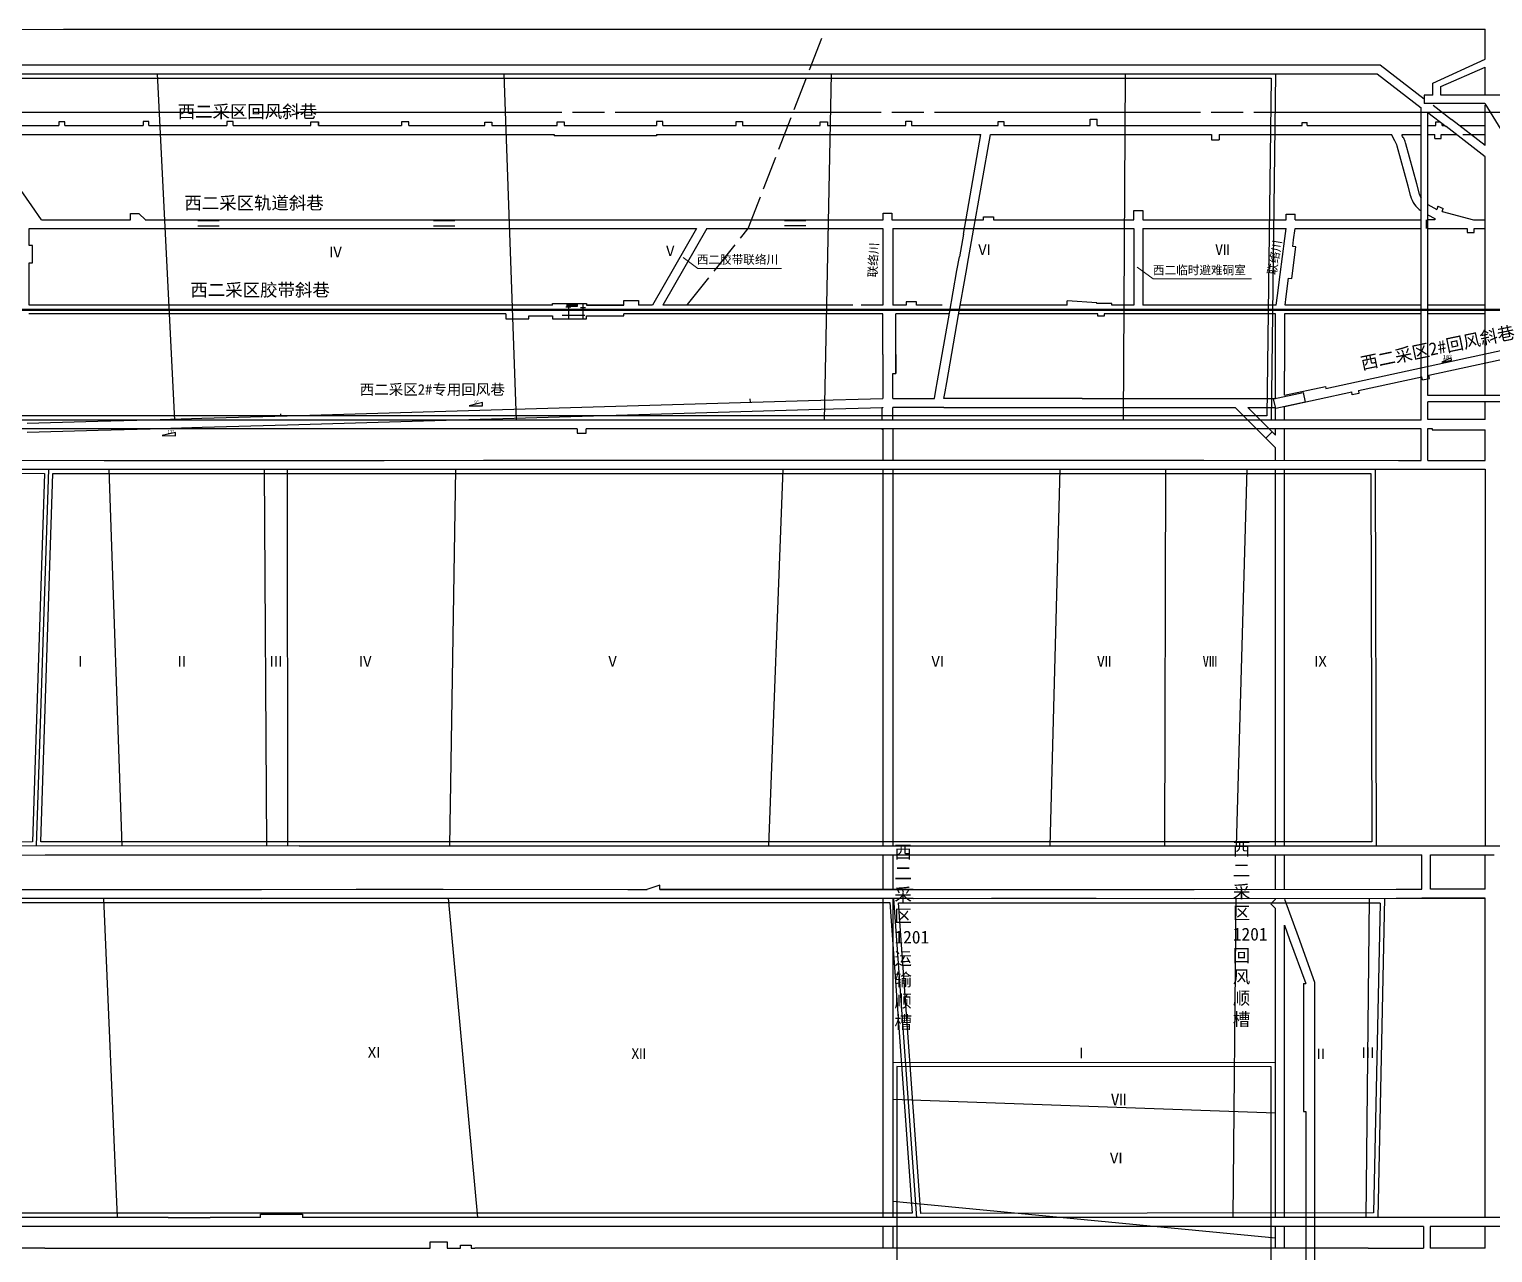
# Model space of a CAD drawing. Header units: millimetres. Extents: x 41513366 to 41522434, y 4590966 to 4600634.
# Drawn here: x 41517800 to 41518487, y 4596464 to 4597039 of the extents above; entities that cross this region are included whole.
import ezdxf

# ---------------------------------------------------------------- set-up
doc = ezdxf.new("R2010")
doc.units = ezdxf.units.MM
doc.linetypes.add('SJHD', pattern=[10, 8, -2])
doc.linetypes.add('新采区边界(5K)', pattern=[150, 125, -5, 15, -5])
doc.layers.get('0').update_dxf_attribs({"lineweight": 18})
for name, color, linetype, lineweight in [('12-2采区边界线', 7, 'Continuous', 18), ('12煤巷巷道名称', 7, 'Continuous', 20), ('12煤巷道', 7, 'Continuous', 18), ('12煤巷道名称', 7, 'Continuous', 18), ('2014年工作面月末位置', 150, 'Continuous', 18), ('2016年12煤进尺', 7, 'Continuous', 18), ('7煤巷道', 6, 'Continuous', 18), ('图纸改动标记', 2, 'Continuous', 18), ('岩巷', 30, 'Continuous', 18), ('岩巷巷道名称', 30, 'Continuous', 18), ('工作面月末位置', 7, 'Continuous', 18), ('采空区工作面颜色', 6, 'Continuous', 18)]:
    doc.layers.add(name, color=color, linetype=linetype, lineweight=lineweight)
doc.styles.add('仿宋_GB2312', font='')
doc.styles.add('正体', font='')
doc.styles.add('正等线体', font='simhei.ttf')
doc.styles.get('仿宋_GB2312').set_extended_font_data('宋体')
doc.styles.get('正体').set_extended_font_data('宋体')

# ---------------------------------------------------------------- blocks, each defined once
blk = doc.blocks.new('*X34')
at = {"layer": '12煤巷巷道名称', "linetype": 'Continuous'}
blk.add_hatch(color=0, dxfattribs=at).paths.add_polyline_path([(41518107.02, 4596931.93), (41518108.32, 4596931.15), (41518108.09, 4596930.86)], flags=0)
at = {"layer": '12煤巷巷道名称', "color": 0, "linetype": 'Continuous'}
for p, q in [((41518107.02, 4596931.93), (41518113.77, 4596926.66)), ((41518113.77, 4596926.66), (41518153.19, 4596926.66))]:
    blk.add_line(p, q, dxfattribs=at)
at = {"layer": '12煤巷巷道名称', "color": 0}
blk.add_line((41518153.19, 4596926.66), (41518153.19, 4596926.66), dxfattribs=at)
blk = doc.blocks.new('*X37')
at = {"layer": '图纸改动标记', "linetype": 'Continuous', "lineweight": 0, "ltscale": 2}
blk.add_hatch(color=0, dxfattribs=at).paths.add_polyline_path([(41518320.23, 4596927.35), (41518321.11, 4596926.86), (41518320.97, 4596926.66)], flags=0)
at = {"layer": '图纸改动标记', "color": 0, "linetype": 'Continuous', "lineweight": 0, "ltscale": 2}
for p, q in [((41518320.23, 4596927.35), (41518327.77, 4596921.92)), ((41518327.77, 4596921.92), (41518373.87, 4596921.92))]:
    blk.add_line(p, q, dxfattribs=at)
at = {"layer": '图纸改动标记', "color": 0, "linetype": 'ByBlock', "lineweight": 0, "ltscale": 2}
blk.add_line((41518373.87, 4596921.92), (41518373.87, 4596921.92), dxfattribs=at)

msp = doc.modelspace()

# ---------------------------------------------------------------- linework, layer by layer
at = {"linetype": 'ByBlock', "lineweight": -3, "ltscale": 0.5}
msp.add_line((41518383.6777, 4596849.9722), (41518380.7078, 4596847.0023), dxfattribs=at)
at = {"color": 1, "linetype": 'SJHD', "lineweight": -3, "ltscale": 2}
msp.add_lwpolyline([(41518108.9619, 4596909.7889), (41518137.4741, 4596945.4383), (41518172.4406, 4597035.9091)], dxfattribs=at)
at = {"layer": '12-2采区边界线', "linetype": '新采区边界(5K)', "lineweight": -3}
msp.add_lwpolyline([(41518500, 4597000), (41517776.6939, 4597000)], dxfattribs=at)
at = {"layer": '12煤巷道', "lineweight": -3}
for p, q in [((41518318.692, 4596949.639), (41518318.692, 4596953.96)), ((41518318.692, 4596953.96), (41518322.892, 4596953.96)), ((41518322.892, 4596953.96), (41518322.892, 4596949.639)), ((41518390.1753, 4596949.6391), (41518390.1753, 4596952.2391)), ((41518390.1753, 4596952.2391), (41518394.4106, 4596952.2391)), ((41518394.4106, 4596949.6391), (41518394.4106, 4596952.2391)), ((41518318.692, 4596945.439), (41518318.692, 4596909.5387)), ((41518322.892, 4596945.439), (41518322.892, 4596909.5387)), ((41518389.5641, 4596940.7384), (41518390.1753, 4596945.4393)), ((41518393.7283, 4596940.1915), (41518394.4107, 4596945.4393)), ((41518387.3695, 4596923.8599), (41518389.5641, 4596940.7384)), ((41518393.3157, 4596937.0182), (41518393.7283, 4596940.1915)), ((41518392.8238, 4596921.954), (41518394.7897, 4596936.8233)), ((41518386.0915, 4596914.0311), (41518387.3695, 4596923.8599)), ((41518390.2564, 4596913.4895), (41518391.3816, 4596922.1434)), ((41518301.2994, 4596910.539), (41518287.2994, 4596911.539)), ((41518287.2994, 4596909.5387), (41518287.2994, 4596911.539)), ((41518385.5073, 4596909.5387), (41518386.0915, 4596914.0311)), ((41518389.7427, 4596909.5387), (41518390.2564, 4596913.4895)), ((41518023.664, 4596905.3389), (41517799.5, 4596905.339)), ((41518045.543, 4596909.5387), (41517799.763, 4596909.5387)), ((41518079.087, 4596909.5387), (41518061.543, 4596909.5387)), ((41518061.543, 4596909.5387), (41518079.087, 4596909.5387)), ((41518200.8, 4596905.3388), (41518079.087, 4596905.3389)), ((41518092.4984, 4596909.5387), (41518085.887, 4596909.5387)), ((41518186.638, 4596909.5387), (41518097.3481, 4596909.5387)), ((41518200.8, 4596909.5387), (41518190.638, 4596909.5387)), ((41518211.638, 4596909.5387), (41518205.4, 4596909.5387)), ((41518231.951, 4596905.3388), (41518206.8, 4596905.3388)), ((41518228.64, 4596909.5387), (41518216.638, 4596909.5387)), ((41518301.7931, 4596905.3388), (41518236.4189, 4596905.3388)), ((41518287.2994, 4596909.5387), (41518237.1595, 4596909.5387)), ((41518301.2994, 4596910.239), (41518301.2994, 4596910.539)), ((41518308.2994, 4596910.239), (41518301.2994, 4596910.239)), ((41518301.7931, 4596904.339), (41518301.7931, 4596905.339)), ((41518304.7931, 4596904.339), (41518301.7931, 4596904.339)), ((41518304.7931, 4596905.339), (41518304.7931, 4596904.339)), ((41518385.2, 4596905.3387), (41518304.7931, 4596905.3388)), ((41518308.2994, 4596909.5387), (41518308.2994, 4596910.239)), ((41518318.692, 4596909.5387), (41518308.2994, 4596909.5387)), ((41518385.5073, 4596909.5387), (41518322.892, 4596909.5387)), ((41518453.659, 4596905.3387), (41518389.4, 4596905.3387)), ((41518453.659, 4596909.5387), (41518389.7427, 4596909.5387)), ((41518483.787, 4596909.5387), (41518456.859, 4596909.5387)), ((41518483.7876, 4596905.3387), (41518456.859, 4596905.3387)), ((41518205.4, 4596865.65), (41518205.4, 4596877.439)), ((41518205.4, 4596865.65), (41518205.4, 4596877.439)), ((41518205.4, 4596865.65), (41518224.9529, 4596865.65)), ((41518294.395, 4596865.65), (41518229.4208, 4596865.65)), ((41518294.395, 4596865.65), (41518385.2, 4596865.65)), ((41518205.4, 4596855.5217), (41518205.4, 4596861.45)), ((41518229.39, 4596861.45), (41518205.4, 4596861.45)), ((41518205.4, 4596856.35), (41518205.4, 4596861.05)), ((41518205.4, 4596856.35), (41518205.4, 4596861.05)), ((41518205.4, 4596856.35), (41518205.4, 4596861.05)), ((41518229.39, 4596861.45), (41518294.395, 4596861.45)), ((41518294.395, 4596861.45), (41518366.2602, 4596861.45)), ((41518380.7078, 4596847.0023), (41518366.2602, 4596861.45)), ((41518372.1998, 4596861.45), (41518385.2, 4596861.45)), ((41518372.1998, 4596861.45), (41518383.6777, 4596849.9722)), ((41518389.4, 4596855.5217), (41518389.4, 4596861.45)), ((41518383.6777, 4596849.9722), (41518385.2, 4596848.4498)), ((41518380.7078, 4596847.0023), (41518385.2, 4596842.5102)), ((41518385.2, 4596630.42), (41518383.1, 4596628.27)), ((41518383.1, 4596628.27), (41518385.2, 4596626.12)), ((41518398.4, 4596590.7497), (41518398.4, 4596530.7497)), ((41518398.4, 4596590.7497), (41518399.4, 4596590.7497)), ((41518398.4, 4596530.7497), (41518399.4, 4596530.7497))]:
    msp.add_line(p, q, dxfattribs=at)
at = {"layer": '12煤巷道', "color": 7, "lineweight": -3}
msp.add_line((41518456.125, 4596945.439), (41518456.125, 4596949.639), dxfattribs=at)
msp.add_line((41518456.125, 4596945.439), (41518456.125, 4596949.639), dxfattribs=at)
for points in [[(41517800.9268, 4596956.1105), (41517777.45, 4596989.639)], [(41517805.4583, 4596949.6389), (41517800.9268, 4596956.1105)], [(41517847.272, 4596949.637), (41517847.272, 4596952.595)], [(41517847.272, 4596952.595), (41517851.272, 4596952.595)], [(41517851.272, 4596952.595), (41517854.272, 4596949.595)], [(41518247.968, 4596949.6391), (41518247.968, 4596951.0391), (41518252.668, 4596951.0391), (41518252.668, 4596949.6391)]]:
    msp.add_lwpolyline(points, dxfattribs=at)
at = {"layer": '12煤巷道', "lineweight": -3}
for points in [[(41518200.899, 4596949.6384), (41518200.899, 4596952.6384), (41518204.899, 4596952.6384), (41518204.899, 4596949.6384)], [(41517799.763, 4596945.437), (41518113.2248, 4596945.4382)], [(41517799.763, 4596937.437), (41517799.763, 4596945.437)], [(41517805.4598, 4596949.6369), (41517847.272, 4596949.637)], [(41517854.23, 4596949.637), (41518200.899, 4596949.6384)], [(41518113.2248, 4596945.4382), (41518092.4984, 4596909.5387)], [(41518118.0898, 4596945.4382), (41518097.3481, 4596909.5387)], [(41518118.0898, 4596945.4382), (41518200.8, 4596945.4385)], [(41518200.8, 4596945.4385), (41518200.8, 4596917.7383)], [(41518204.899, 4596949.6384), (41518247.968, 4596949.6386)], [(41518205.4, 4596945.4386), (41518318.692, 4596945.439)], [(41518205.4, 4596945.4386), (41518205.4, 4596917.7383)], [(41518252.668, 4596949.6386), (41518318.692, 4596949.6388)], [(41518322.892, 4596949.6388), (41518390.1753, 4596949.6391)], [(41518322.892, 4596945.439), (41518390.1753, 4596945.4393)], [(41518394.4106, 4596949.6391), (41518411.309, 4596949.6392)], [(41518394.4107, 4596945.4393), (41518411.309, 4596945.4394)], [(41517799.763, 4596929.437), (41517801.263, 4596929.437), (41517801.263, 4596937.437), (41517799.763, 4596937.437)], [(41518391.3391, 4596922.149), (41518392.8238, 4596921.954), (41518394.7897, 4596936.8233), (41518393.3026, 4596937.0199)], [(41517799.763, 4596909.5387), (41517799.763, 4596929.437)], [(41518079.087, 4596909.5387), (41518079.087, 4596911.739), (41518085.887, 4596911.739), (41518085.887, 4596909.5387)], [(41518200.8, 4596917.7383), (41518200.8, 4596909.5387)], [(41518205.4, 4596917.7383), (41518205.4, 4596909.5387)], [(41518216.638, 4596909.5387), (41518216.638, 4596911.039), (41518211.638, 4596911.039), (41518211.638, 4596909.5387)], [(41518023.664, 4596905.3389), (41518023.664, 4596903.039), (41518034.434, 4596903.039), (41518034.434, 4596904.539), (41518045.543, 4596904.539), (41518045.543, 4596903.039), (41518061.543, 4596903.039), (41518061.543, 4596904.539), (41518079.087, 4596904.539), (41518079.087, 4596905.3389)], [(41518045.543, 4596909.5387), (41518045.543, 4596910.2387), (41518061.543, 4596910.2387), (41518061.543, 4596909.5387)], [(41518200.8, 4596886.301), (41518200.8, 4596905.3388)], [(41518206.8, 4596886.301), (41518206.8, 4596905.3388)], [(41518385.2, 4596878.4503), (41518385.2, 4596902.3387), (41518385.2, 4596905.3387)], [(41518389.4, 4596905.3387), (41518389.4, 4596902.3387), (41518389.4, 4596878.4503)], [(41518200.8, 4596886.301), (41518200.8, 4596865.6519)], [(41518200.8, 4596886.301), (41518200.8, 4596865.6519)], [(41518200.8, 4596886.301), (41518200.8, 4596865.6519)], [(41518200.8, 4596886.301), (41518200.8, 4596865.6519)], [(41518205.4, 4596865.65), (41518205.4, 4596877.439), (41518206.8, 4596877.439), (41518206.8, 4596886.301)], [(41518206.8, 4596886.301), (41518206.8, 4596877.439)], [(41518206.8, 4596886.301), (41518206.8, 4596877.439)], [(41518206.8, 4596886.301), (41518206.8, 4596877.439)], [(41518205.4, 4596877.439), (41518206.8, 4596877.439)], [(41518205.4, 4596877.439), (41518206.8, 4596877.439)], [(41518205.4, 4596877.439), (41518206.8, 4596877.439)], [(41518385.2, 4596865.65), (41518385.2, 4596878.4503)], [(41518389.4, 4596867.1759), (41518389.4, 4596878.4503)], [(41518224.9529, 4596865.65), (41518225.6475, 4596869.5892)], [(41518229.4208, 4596865.65), (41518229.9807, 4596868.8252)], [(41518200.8, 4596861.4501), (41518200.8, 4596861.177), (41518200.3, 4596861.177), (41518200.3, 4596855.5217)], [(41518200.8, 4596861.4501), (41518200.8, 4596861.177)], [(41518200.8, 4596861.4501), (41518200.8, 4596861.177)], [(41518200.8, 4596861.4501), (41518200.8, 4596861.177)], [(41518385.2, 4596855.5217), (41518385.2, 4596861.45)], [(41518389.4, 4596861.45), (41518389.4, 4596861.8556)], [(41517798.8, 4596853.9739), (41517826.389, 4596854.7754)], [(41517798.8, 4596849.7721), (41517826.561, 4596850.5787)], [(41518200.3, 4596851.3217), (41518200.3, 4596851.177), (41518200.8, 4596851.177)], [(41518200.8, 4596851.177), (41518200.8, 4596836.6089)], [(41518205.4, 4596851.3217), (41518205.4, 4596836.6089)], [(41518385.2, 4596848.4498), (41518385.2, 4596851.3217)], [(41518389.4, 4596836.5963), (41518389.4, 4596851.3217)], [(41518385.2, 4596836.5974), (41518385.2, 4596842.5102)], [(41518200.8, 4596832.4089), (41518200.8, 4596760.352)], [(41518205.4, 4596832.4089), (41518205.4, 4596760.352)], [(41518385.2, 4596807.45), (41518385.2, 4596832.3974)], [(41518385.2, 4596655.4389), (41518385.2, 4596830.3723)], [(41518389.4, 4596807.45), (41518389.4, 4596832.3963)], [(41518389.4, 4596655.438), (41518389.4, 4596830.3722)], [(41518385.2, 4596775.442), (41518385.2, 4596807.45)], [(41518389.4, 4596775.442), (41518389.4, 4596807.45)], [(41518385.2, 4596737.442), (41518385.2, 4596775.442)], [(41518389.4, 4596737.442), (41518389.4, 4596775.442)], [(41518200.8, 4596760.352), (41518200.8, 4596691.285)], [(41518205.4, 4596760.352), (41518205.4, 4596691.285)], [(41518385.2, 4596695.395), (41518385.2, 4596737.442)], [(41518389.4, 4596695.395), (41518389.4, 4596737.442)], [(41518200.8, 4596691.285), (41518200.8, 4596655.462)], [(41518205.4, 4596691.285), (41518205.4, 4596655.462)], [(41518200.8, 4596651.262), (41518200.8, 4596635.0341)], [(41518205.4, 4596651.262), (41518205.4, 4596634.8721)], [(41518385.2, 4596635.0523), (41518385.2, 4596651.2389)], [(41518389.4, 4596635.0547), (41518389.4, 4596651.238)], [(41518200.8, 4596630.8373), (41518200.8, 4596554.1795)], [(41518205.4, 4596630.8359), (41518205.4, 4596554.1781)], [(41518385.2, 4596630.42), (41518385.2, 4596630.8523)], [(41518389.4, 4596630.5043), (41518395.8197, 4596612.8663)], [(41518385.2, 4596567.399), (41518385.2, 4596626.12)], [(41518389.4, 4596567.399), (41518389.4, 4596618.2244)], [(41518389.4, 4596480.9), (41518389.4, 4596618.2244)], [(41518389.4, 4596618.2244), (41518391.873, 4596611.4298)], [(41518391.873, 4596611.4298), (41518399.4, 4596590.7497)], [(41518395.8197, 4596612.8663), (41518403.6, 4596591.4903), (41518403.6, 4596577.489)], [(41518403.6, 4596577.489), (41518403.6, 4596152.7)], [(41518385.2, 4596528.399), (41518385.2, 4596567.399)], [(41518389.4, 4596528.399), (41518389.4, 4596567.399)], [(41518200.8, 4596554.1795), (41518200.8, 4596493.187)], [(41518205.4, 4596554.1781), (41518205.4, 4596493.187)], [(41518385.2, 4596480.9), (41518385.2, 4596528.399)], [(41518399.4, 4596530.7497), (41518399.4, 4596234.568)], [(41518200.8, 4596493.187), (41518200.8, 4596480.9)], [(41518205.4, 4596493.187), (41518205.4, 4596480.9)], [(41518200.8, 4596476.7), (41518200.8, 4596466.4487)], [(41518205.4, 4596476.7), (41518205.4, 4596466.4484)], [(41518385.2, 4596466.4435), (41518385.2, 4596476.7)], [(41518389.4, 4596466.4435), (41518389.4, 4596476.7)]]:
    msp.add_lwpolyline(points, dxfattribs=at)
at = {"layer": '2014年工作面月末位置', "color": 150, "lineweight": -3, "ltscale": 0.5}
for p, q in [((41518205.4, 4596553.842), (41518385.2, 4596553.711)), ((41518205.4, 4596536.4489), (41518385.2, 4596530.0333)), ((41518205.4, 4596488.5591), (41518385.2, 4596471.2884))]:
    msp.add_line(p, q, dxfattribs=at)
at = {"layer": '2014年工作面月末位置', "color": 150, "lineweight": -3}
msp.add_lwpolyline([(41518207.4, 4596142.027), (41518383.2, 4596142.027), (41518383.2, 4596551.7125), (41518207.4, 4596551.8405), (41518207.4, 4596142.111)], dxfattribs=at)
at = {"layer": '2016年12煤进尺', "color": 4, "lineweight": -3, "ltscale": 2}
for p, q in [((41517888.922, 4596949.083), (41517878.922, 4596949.083)), ((41517888.922, 4596946.623), (41517878.922, 4596946.623)), ((41517999.724, 4596949.067), (41517989.724, 4596949.067)), ((41517999.724, 4596946.662), (41517989.724, 4596946.662)), ((41518164.573, 4596949.149), (41518154.573, 4596949.149)), ((41518164.573, 4596946.724), (41518154.573, 4596946.724))]:
    msp.add_line(p, q, dxfattribs=at)
at = {"layer": '7煤巷道', "lineweight": -3}
for p, q in [((41518434.4628, 4597022.352), (41518455.091, 4597006.4064)), ((41518433.0287, 4597018.152), (41518453.659, 4597002.2048)), ((41518459.341, 4597003.3576), (41518467.9622, 4596996.6933)), ((41518456.859, 4596999.9676), (41518465.3936, 4596993.3704)), ((41518483.7762, 4596984.4692), (41518467.9622, 4596996.6933)), ((41518483.777, 4596979.16), (41518465.3936, 4596993.3704)), ((41518558.4372, 4596867.0603), (41518456.859, 4596867.0456)), ((41518483.7931, 4596867.0495), (41518456.859, 4596867.0456)), ((41518558.4382, 4596864.0603), (41518456.859, 4596864.0456)), ((41518483.7936, 4596864.0495), (41518456.859, 4596864.0456)), ((41518057.077, 4596851.3217), (41517695.361, 4596851.3217)), ((41518453.659, 4596855.5217), (41517729.361, 4596855.5217)), ((41518057.077, 4596851.3217), (41518057.077, 4596849.3217)), ((41518057.077, 4596849.3217), (41518061.377, 4596849.3217)), ((41518081.6399, 4596851.3344), (41518061.377, 4596851.3217)), ((41518453.659, 4596851.3217), (41518061.377, 4596851.3217)), ((41518061.377, 4596849.3217), (41518061.377, 4596851.3217)), ((41518483.7948, 4596855.767), (41518456.859, 4596855.767)), ((41518456.859, 4596851.5668), (41518458.7955, 4596851.5667)), ((41518483.7031, 4596635.1), (41518483.7021, 4596651.226)), ((41518483.7021, 4596651.2121), (41518487.9188, 4596651.226)), ((41518095.946, 4596637.0424), (41518089.946, 4596635.0429)), ((41518095.946, 4596635.0424), (41518095.946, 4596637.0424)), ((41518215.0742, 4596630.833), (41516903.23, 4596630.9367)), ((41517640.1664, 4596630.885), (41517908.8254, 4596630.83)), ((41517673.084, 4596635.0783), (41517908.8263, 4596635.03)), ((41517908.824, 4596635.03), (41517953.333, 4596635.093)), ((41517908.83, 4596630.83), (41517953.339, 4596630.893)), ((41518215.0741, 4596635.033), (41518095.946, 4596635.0424)), ((41518483.7126, 4596480.9), (41518483.7034, 4596630.9)), ((41517865.0719, 4596480.9), (41517779.7646, 4596480.9)), ((41517865.0719, 4596480.9), (41517884.7719, 4596480.9)), ((41517908.3719, 4596480.9), (41517884.7719, 4596480.9)), ((41517908.3719, 4596480.9), (41517908.3719, 4596482.4)), ((41517908.3719, 4596482.4), (41517928.0719, 4596482.4)), ((41518498.046, 4596480.9), (41517928.0719, 4596480.9)), ((41518483.7126, 4596480.9), (41518152.0398, 4596480.9)), ((41518454.731, 4596476.7), (41516893.83, 4596476.7)), ((41518454.731, 4596476.7), (41516896.83, 4596476.7)), ((41518454.731, 4596476.7), (41517737.9546, 4596476.7)), ((41518454.731, 4596476.7), (41518152.0368, 4596476.7)), ((41518454.731, 4596476.7), (41518454.731, 4596466.443)), ((41518454.7591, 4596476.7), (41518454.7591, 4596466.443)), ((41518554.3404, 4596476.7), (41518457.931, 4596476.7)), ((41518457.931, 4596476.7), (41518457.95, 4596466.462)), ((41518483.7135, 4596466.462), (41518483.7129, 4596476.7)), ((41517807.041, 4596466.462), (41517988.09, 4596466.462)), ((41517996.09, 4596466.462), (41518002.39, 4596466.462)), ((41518007.39, 4596466.462), (41518008.995, 4596466.462)), ((41518403.7311, 4596466.4433), (41518373.9801, 4596466.4437))]:
    msp.add_line(p, q, dxfattribs=at)
for points in [[(41516888.9049, 4597038.7938), (41516936.5321, 4597038.839), (41517027.8242, 4597038.872), (41517112.1571, 4597038.874), (41517195.2311, 4597038.876), (41517286.0559, 4597038.873), (41517372.3387, 4597038.866), (41517412.4598, 4597038.864), (41517480.2639, 4597038.862), (41517568.3309, 4597038.859), (41517642.865, 4597038.86), (41517726.2599, 4597038.858), (41517815.8289, 4597039.068), (41517897.8161, 4597039.07), (41517944.1674, 4597039.075), (41518036.8515, 4597039.06), (41518135.2533, 4597039.07), (41518173.7071, 4597039.071), (41518255.4927, 4597039.088), (41518355.2956, 4597039.076), (41518483.7683, 4597039.0882)], [(41518483.7703, 4597025.0769), (41518483.7683, 4597039.0882)], [(41517381.805, 4597022.352), (41518434.4628, 4597022.352)], [(41518483.7728, 4597008.1592), (41518483.7709, 4597021.3224)], [(41517751.162, 4597018.152), (41518433.0287, 4597018.152)], [(41518453.659, 4596855.5217), (41518453.659, 4597002.2048)], [(41518483.7762, 4596984.4692), (41518483.7735, 4597003.3578)], [(41518456.859, 4596867.0456), (41518456.859, 4596999.9676)], [(41518483.7931, 4596867.0495), (41518483.777, 4596979.16)], [(41518456.859, 4596855.767), (41518456.859, 4596864.0456)], [(41518483.7948, 4596855.767), (41518483.7936, 4596864.0495)], [(41518453.659, 4596836.5803), (41518453.659, 4596851.3217)], [(41518456.859, 4596836.5801), (41518456.859, 4596851.5668)], [(41518458.7955, 4596851.5667), (41518458.7955, 4596850.9651)], [(41518458.7955, 4596850.9651), (41518483.7955, 4596850.9651)], [(41518483.7975, 4596836.5782), (41518483.7955, 4596850.9651)], [(41516898.928, 4596832.505), (41517078.486, 4596832.504), (41517174.0482, 4596832.528), (41517221.895, 4596832.528), (41517264.8088, 4596832.425), (41517307.0749, 4596832.422), (41517398.6932, 4596832.445), (41517442.591, 4596832.445), (41517530.2858, 4596832.422), (41517613.3696, 4596832.388), (41517652.4358, 4596832.381), (41517742.9863, 4596832.408), (41517834.9257, 4596832.38), (41517927.278, 4596832.378), (41517966.5502, 4596832.387), (41518013.0641, 4596832.391)], [(41518483.798, 4596832.3782), (41518483.798, 4596655.426)], [(41516898.6921, 4596651.0543), (41516941.3183, 4596651.114), (41516990.7375, 4596651.143), (41517029.9203, 4596651.113), (41517116.9095, 4596651.162), (41517207.4456, 4596651.224), (41517253.6427, 4596651.209), (41517345.7867, 4596651.176), (41517391.7941, 4596651.08), (41517438.0591, 4596651.083), (41517529.1144, 4596651.126), (41517619.54, 4596651.122), (41517713.4722, 4596651.141), (41517807.2117, 4596651.315), (41517845.6979, 4596651.312), (41517926.5364, 4596651.258)], [(41517926.5325, 4596655.458), (41516898.922, 4596655.2589)], [(41517926.5369, 4596655.458), (41518063.0709, 4596655.462)], [(41517926.537, 4596651.258), (41518063.071, 4596651.262)], [(41518063.071, 4596651.262), (41518063.071, 4596651.262), (41518207.536, 4596651.262), (41518302.359, 4596651.25), (41518349.443, 4596651.247), (41518442.509, 4596651.226), (41518453.9, 4596651.226)], [(41518063.0813, 4596655.462), (41518063.0814, 4596655.462), (41518207.536, 4596655.462), (41518302.3594, 4596655.45), (41518349.4432, 4596655.447), (41518442.5098, 4596655.426), (41518483.7027, 4596655.426), (41518588.5323, 4596655.426)], [(41518453.9, 4596635.0861), (41518453.9, 4596651.226)], [(41518458.1, 4596651.226), (41518483.7021, 4596651.226)], [(41518483.7031, 4596635.1), (41518458.1, 4596635.1), (41518458.1, 4596651.226)], [(41518483.7034, 4596630.9), (41518453.9, 4596630.9)], [(41517928.0719, 4596482.4), (41517928.0719, 4596480.9)], [(41517807.041, 4596466.462), (41517733.987, 4596466.462)], [(41517988.09, 4596466.462), (41517988.09, 4596469.462), (41517996.09, 4596469.462), (41517996.09, 4596466.462)], [(41518002.39, 4596466.462), (41518002.39, 4596467.962), (41518007.39, 4596467.962), (41518007.39, 4596466.462)], [(41518250.98, 4596466.4452), (41518008.993, 4596466.462)], [(41518373.9801, 4596466.4437), (41518250.98, 4596466.4452)], [(41518428.751, 4596466.443), (41518403.7311, 4596466.4433)], [(41518428.751, 4596466.443), (41518454.7591, 4596466.443)], [(41518483.7138, 4596466.462), (41518457.95, 4596466.462)]]:
    msp.add_lwpolyline(points, dxfattribs=at)
at = {"layer": '7煤巷道', "lineweight": -3, "ltscale": 10}
for points in [[(41516891.328, 4596836.705), (41517078.4861, 4596836.704), (41517174.0472, 4596836.728), (41517221.9, 4596836.728), (41517264.814, 4596836.625), (41517307.0752, 4596836.622), (41517398.6922, 4596836.645), (41517442.591, 4596836.645), (41517530.2869, 4596836.622), (41517613.3714, 4596836.588), (41517652.4366, 4596836.581), (41517742.985, 4596836.608), (41517834.927, 4596836.58), (41517927.2781, 4596836.578), (41517966.5492, 4596836.587), (41518013.0637, 4596836.591)], [(41518013.0636, 4596836.591), (41518108.5036, 4596836.602), (41518202.5458, 4596836.609), (41518292.6431, 4596836.607), (41518351.575, 4596836.607), (41518443.0659, 4596836.581), (41518453.659, 4596836.5803)], [(41518456.859, 4596836.5801), (41518483.7975, 4596836.5782)], [(41518013.0641, 4596832.391), (41518108.5041, 4596832.402), (41518202.5461, 4596832.409), (41518292.643, 4596832.407), (41518351.575, 4596832.407), (41518443.0647, 4596832.381), (41518483.798, 4596832.3782)]]:
    msp.add_lwpolyline(points, dxfattribs=at)
at = {"layer": '7煤巷道', "lineweight": -3}
for points in [[(41517953.3347, 4596630.893), (41517994.2613, 4596630.888), (41518080.945, 4596630.856, 0.0001152), (41518080.9463, 4596630.856), (41518124.5937, 4596630.86), (41518215.0732, 4596630.833)], [(41517953.3352, 4596635.093), (41517994.2622, 4596635.088, -0.00006175), (41517994.2625, 4596635.088), (41518080.9462, 4596635.056), (41518089.9878, 4596635.0568)], [(41518095.946, 4596635.0574), (41518124.5939, 4596635.06, -0.00009751), (41518124.5944, 4596635.06), (41518215.0744, 4596635.033)], [(41518215.0739, 4596635.033), (41518251.7489, 4596635.035), (41518300.9339, 4596635.039, -0.00006369), (41518300.9342, 4596635.039), (41518347.0557, 4596635.031), (41518441.8422, 4596635.084, -0.00009534), (41518441.8428, 4596635.084), (41518453.9, 4596635.0861)], [(41518215.0742, 4596630.833), (41518251.7492, 4596630.835, 0.0000067), (41518251.7492, 4596630.835), (41518300.9339, 4596630.839), (41518347.0555, 4596630.831, 0.00018315), (41518347.0576, 4596630.831), (41518441.844, 4596630.884), (41518483.7034, 4596630.8914)]]:
    msp.add_lwpolyline(points, format="xyb", dxfattribs=at)
at = {"layer": '图纸改动标记', "color": 4, "linetype": 'ByBlock', "lineweight": -3, "ltscale": 2}
for points in [[(41519402.272, 4596907.039), (41516489.893, 4596907.039)], [(41518057.184, 4596910.061), (41518052.284, 4596910.061)], [(41518057.184, 4596909.439), (41518052.284, 4596909.439)], [(41518057.184, 4596908.817), (41518052.284, 4596908.817)], [(41518056.918, 4596909.771), (41518052.474, 4596909.771)], [(41518056.918, 4596909.107), (41518052.474, 4596909.107)]]:
    msp.add_lwpolyline(points, dxfattribs=at)
at = {"layer": '图纸改动标记', "color": 3, "lineweight": -3, "ltscale": 2}
msp.add_lwpolyline([(41519281.9457, 4596907.439), (41516490.0198, 4596907.439)], dxfattribs=at)
at = {"layer": '图纸改动标记', "color": 3, "linetype": 'ByBlock', "lineweight": -3, "ltscale": 2}
for points in [[(41518056.918, 4596909.871), (41518052.474, 4596909.871)], [(41518052.474, 4596909.871), (41518052.474, 4596909.671)], [(41518056.918, 4596909.671), (41518052.474, 4596909.671)], [(41518056.918, 4596909.207), (41518052.474, 4596909.207)], [(41518052.474, 4596909.207), (41518052.474, 4596909.007)], [(41518056.918, 4596909.007), (41518052.474, 4596909.007)]]:
    msp.add_lwpolyline(points, dxfattribs=at)
at = {"layer": '图纸改动标记', "color": 2, "lineweight": -3, "ltscale": 2}
msp.add_lwpolyline([(41518385.3037, 4596860.9697), (41518384.3321, 4596865.4623), (41518398.2112, 4596868.464), (41518399.1828, 4596863.9714)], close=True, dxfattribs=at)
at = {"layer": '岩巷', "lineweight": -3}
for p, q in [((41518459.1106, 4597013.7555), (41518483.7703, 4597025.0769)), ((41518462.9415, 4597012.1571), (41518483.7709, 4597021.3224)), ((41518455.091, 4597008.1592), (41518455.091, 4597004.1592)), ((41518455.091, 4597007.5575), (41518455.091, 4597007.5575)), ((41518459.1106, 4597008.1592), (41518459.1106, 4597013.7555)), ((41518462.9415, 4597008.1592), (41518462.9415, 4597012.1571)), ((41518483.6268, 4597004.1592), (41518505.7246, 4596968.077)), ((41518456.859, 4596945.4393), (41518475.325, 4596945.4394)), ((41518478.312, 4596949.6394), (41518483.7812, 4596949.6394)), ((41518478.6275, 4596945.4394), (41518483.7818, 4596945.4394)), ((41518238.5707, 4596942.8783), (41518236.6952, 4596932.2423)), ((41518241.0283, 4596931.4782), (41518242.9038, 4596942.1141))]:
    msp.add_line(p, q, dxfattribs=at)
at = {"layer": '岩巷', "linetype": 'ByBlock', "lineweight": -3, "ltscale": 0.5}
for p, q in [((41518457.6248, 4596875.0763), (41518457.3078, 4596876.5424)), ((41518454.3017, 4596874.3576), (41518453.9846, 4596875.8237)), ((41518454.3017, 4596874.3576), (41518457.6248, 4596875.0763))]:
    msp.add_line(p, q, dxfattribs=at)
at = {"layer": '岩巷', "lineweight": -3}
for points in [[(41518459.1106, 4597008.1592), (41518455.091, 4597008.1592)], [(41518508.3493, 4597008.1592), (41518462.9336, 4597008.1592)], [(41518483.6268, 4597004.1592), (41518455.091, 4597004.1592)], [(41517776.1872, 4596993.8406), (41517813.6802, 4596993.8407)], [(41517816.4802, 4596993.839), (41517816.4802, 4596995.539), (41517813.6802, 4596995.539), (41517813.6802, 4596993.839)], [(41517816.4802, 4596993.8407), (41517853.2772, 4596993.8408)], [(41517855.8772, 4596993.839), (41517855.8772, 4596995.739), (41517853.2772, 4596995.739), (41517853.2772, 4596993.839)], [(41517855.8772, 4596993.8408), (41517892.6046, 4596993.8408)], [(41517895.6046, 4596993.839), (41517895.6046, 4596995.839), (41517892.6046, 4596995.839), (41517892.6046, 4596993.839)], [(41517895.6046, 4596993.8408), (41517932.06, 4596993.8409)], [(41517932.06, 4596993.839), (41517932.06, 4596995.639)], [(41517932.06, 4596995.639), (41517935.56, 4596995.639)], [(41517932.06, 4596993.839), (41517932.06, 4596995.639), (41517935.56, 4596995.639), (41517935.56, 4596993.839)], [(41517935.56, 4596993.839), (41517935.56, 4596995.639)], [(41517935.56, 4596993.8409), (41517974.611, 4596993.841)], [(41517978.011, 4596993.839), (41517978.011, 4596995.639), (41517974.611, 4596995.639), (41517974.611, 4596993.839)], [(41517978.011, 4596993.841), (41518013.806, 4596993.8411)], [(41518013.806, 4596993.839), (41518013.806, 4596995.439), (41518017.106, 4596995.439)], [(41518013.806, 4596993.839), (41518013.806, 4596995.439), (41518017.106, 4596995.439)], [(41518017.106, 4596995.439), (41518017.106, 4596993.839)], [(41518017.106, 4596995.439), (41518017.106, 4596993.839)], [(41518017.106, 4596993.8411), (41518047.707, 4596993.8411)], [(41518047.707, 4596993.839), (41518047.707, 4596995.639), (41518051.107, 4596995.639), (41518051.107, 4596993.839)], [(41518051.107, 4596993.8411), (41518094.4142, 4596993.8412)], [(41518097.4142, 4596995.839), (41518094.4142, 4596995.839)], [(41518094.4142, 4596995.839), (41518094.4142, 4596993.839)], [(41518097.4142, 4596993.839), (41518097.4142, 4596995.839)], [(41518097.4142, 4596993.8412), (41518131.849, 4596993.8413)], [(41518131.849, 4596993.839), (41518131.849, 4596995.839), (41518134.849, 4596995.839), (41518134.8327, 4596993.839)], [(41518134.8327, 4596993.8413), (41518171.349, 4596993.8414)], [(41518171.349, 4596993.839), (41518171.349, 4596995.639), (41518174.749, 4596995.639), (41518174.7495, 4596993.8393)], [(41518174.7495, 4596993.8414), (41518182.3684, 4596993.8414)], [(41518182.3684, 4596993.8414), (41518211.5953, 4596993.8414)], [(41518211.5953, 4596993.8502), (41518211.5953, 4596995.8502), (41518214.1953, 4596995.8502), (41518214.1953, 4596993.839)], [(41518214.1953, 4596993.8414), (41518254.9953, 4596993.8415)], [(41518254.9953, 4596993.839), (41518254.9953, 4596995.839), (41518257.5953, 4596995.839), (41518257.5953, 4596993.839)], [(41518257.5953, 4596993.8415), (41518298.14, 4596993.8416)], [(41518298.14, 4596996.839), (41518301.44, 4596996.839)], [(41518298.14, 4596993.839), (41518298.14, 4596996.839)], [(41518301.44, 4596993.839), (41518301.44, 4596996.839)], [(41518301.44, 4596993.8416), (41518322.7718, 4596993.8416)], [(41518322.7718, 4596993.839), (41518329.7794, 4596993.839)], [(41518329.7794, 4596993.839), (41518352.3132, 4596993.839)], [(41518352.3132, 4596993.839), (41518368.4968, 4596993.839)], [(41518368.4968, 4596993.839), (41518388.288, 4596993.839)], [(41518388.288, 4596993.839), (41518397.783, 4596993.839)], [(41518397.783, 4596995.239), (41518400.083, 4596995.239)], [(41518397.783, 4596993.839), (41518397.783, 4596995.239)], [(41518400.083, 4596993.839), (41518400.083, 4596995.239)], [(41518400.083, 4596993.839), (41518415.5747, 4596993.839)], [(41518415.5747, 4596993.839), (41518453.659, 4596993.839)], [(41518456.859, 4596993.839), (41518460.472, 4596993.839)], [(41518460.472, 4596993.839), (41518460.472, 4596995.639)], [(41518460.472, 4596995.639), (41518462.4587, 4596995.639)], [(41518463.472, 4596993.839), (41518463.472, 4596994.8558)], [(41518463.472, 4596993.839), (41518464.7873, 4596993.839)], [(41518471.6548, 4596993.839), (41518473.2178, 4596993.839)], [(41518473.2178, 4596993.839), (41518483.7748, 4596993.839)], [(41517777.45, 4596989.639), (41518046.378, 4596989.639), (41518046.378, 4596989.039)], [(41518094.4142, 4596989.639), (41518094.4142, 4596989.039), (41518046.378, 4596989.0441)], [(41518094.4142, 4596989.639), (41518246.8164, 4596989.639)], [(41518238.5707, 4596942.8783), (41518246.8164, 4596989.639)], [(41518242.9038, 4596942.1141), (41518251.2843, 4596989.639)], [(41518251.2843, 4596989.639), (41518322.7718, 4596989.639)], [(41518322.7718, 4596989.639), (41518329.7794, 4596989.639)], [(41518329.7794, 4596989.639), (41518352.319, 4596989.639)], [(41518352.319, 4596989.639), (41518355.226, 4596989.639)], [(41518355.226, 4596989.639), (41518355.226, 4596987.139)], [(41518355.226, 4596987.139), (41518358.726, 4596987.139)], [(41518358.726, 4596989.639), (41518368.4968, 4596989.639)], [(41518358.726, 4596989.639), (41518358.726, 4596987.139)], [(41518368.4968, 4596989.639), (41518388.288, 4596989.639)], [(41518388.288, 4596989.639), (41518415.5747, 4596989.639)], [(41518415.5747, 4596989.639), (41518439.6665, 4596989.639)], [(41518441.2253, 4596986.7035), (41518439.6665, 4596989.639)], [(41518444.6713, 4596989.639), (41518453.659, 4596989.639)], [(41518444.6713, 4596989.1389), (41518444.6713, 4596989.639)], [(41518456.859, 4596989.639), (41518460.072, 4596989.639)], [(41518460.0555, 4596987.839), (41518463.072, 4596987.839)], [(41518460.072, 4596987.839), (41518460.072, 4596989.639)], [(41518463.072, 4596989.639), (41518470.2207, 4596989.639)], [(41518463.072, 4596987.839), (41518463.072, 4596989.639)], [(41518473.2178, 4596989.639), (41518483.7754, 4596989.639)], [(41518442.4556, 4596984.1565), (41518442.1706, 4596984.9335)], [(41518448.8027, 4596960.4668), (41518447.4964, 4596965.3425), (41518442.4555, 4596984.1565)], [(41518452.8506, 4596961.5876), (41518451.5533, 4596966.4295), (41518446.5057, 4596985.2686)], [(41518456.859, 4596956.7443), (41518460.9809, 4596954.4572)], [(41518461.5551, 4596955.9537), (41518460.9623, 4596954.4087)], [(41518461.5551, 4596955.9537), (41518464.0427, 4596954.9613)], [(41518463.4499, 4596953.4752), (41518464.0427, 4596954.9613)], [(41518463.4499, 4596953.4752), (41518478.312, 4596949.6394)], [(41518411.309, 4596949.6392), (41518453.659, 4596949.6393)], [(41518411.309, 4596945.4394), (41518453.659, 4596945.4395)], [(41518456.859, 4596951.9411), (41518460.105, 4596950.14)], [(41518460.1051, 4596949.6393), (41518456.859, 4596949.6393)], [(41518460.1051, 4596950.1393), (41518460.1051, 4596949.6393)], [(41518475.325, 4596945.4394), (41518475.325, 4596943.6394), (41518478.625, 4596943.6394), (41518478.6275, 4596945.4394)], [(41518235.5611, 4596925.8111), (41518236.6952, 4596932.2423)], [(41518226.4187, 4596873.9631), (41518232.0184, 4596905.721), (41518235.5611, 4596925.8111)], [(41518230.7519, 4596873.1991), (41518236.3516, 4596904.957), (41518239.8942, 4596925.047)], [(41518239.8942, 4596925.047), (41518241.0283, 4596931.4782)], [(41518408.9236, 4596870.3752), (41518499.6211, 4596889.9908)], [(41518457.3078, 4596876.5424), (41518501.3886, 4596886.076)], [(41518463.3215, 4596882.6323), (41518467.9199, 4596883.6374), (41518467.6905, 4596884.7964), (41518463.3215, 4596882.6323)], [(41518225.6475, 4596869.5892), (41518226.4187, 4596873.9631)], [(41518229.9807, 4596868.8252), (41518230.7519, 4596873.1991)], [(41518389.4, 4596867.1759), (41518408.7122, 4596871.3526), (41518408.9236, 4596870.3752)], [(41518424.1359, 4596869.3681), (41518453.9846, 4596875.8237)], [(41518389.4, 4596861.8556), (41518421.0082, 4596868.6917)], [(41518424.1359, 4596869.3681), (41518424.4318, 4596867.9998), (41518421.3041, 4596867.3233), (41518421.0082, 4596868.6917)]]:
    msp.add_lwpolyline(points, dxfattribs=at)
at = {"layer": '岩巷', "color": 2, "lineweight": -3, "ltscale": 0.5}
for points in [[(41518060.7392, 4596904.641), (41518050.1638, 4596904.641)], [(41518051.8838, 4596908.697), (41518054.1864, 4596908.697)], [(41518053.044, 4596910.2387), (41518053.044, 4596903.039)], [(41518056.918, 4596909.871), (41518056.918, 4596909.671)], [(41518056.918, 4596909.207), (41518056.918, 4596909.007)], [(41518058.6838, 4596908.434), (41518060.9864, 4596908.434)], [(41518059.844, 4596910.2387), (41518059.844, 4596903.039)]]:
    msp.add_lwpolyline(points, dxfattribs=at)
at = {"layer": '岩巷', "color": 4, "lineweight": -3, "ltscale": 0.5}
for points in [[(41518052.284, 4596910.061), (41518052.284, 4596908.817)], [(41518057.184, 4596910.061), (41518057.184, 4596908.817)]]:
    msp.add_lwpolyline(points, dxfattribs=at)
at = {"layer": '岩巷', "lineweight": -3}
for centre, radius, start, end in [((41518434.873, 4596982.125), 7.85, 14.9985561, 35.5960558), ((41518434.873, 4596982.125), 12.05, 26.0468637, 35.5960558), ((41518434.873, 4596982.125), 12.05, 14.9985552, 26.0468637), ((41518460.394, 4596963.76), 12.05, 194.0512571, 236.0188099), ((41518460.394, 4596963.76), 7.85, 194.0512571, 210.911581)]:
    msp.add_arc(centre, radius, start, end, dxfattribs=at)
at = {"layer": '岩巷巷道名称', "linetype": 'Continuous', "lineweight": -3}
for points in [[(41517920.9295, 4596857.5217), (41518165.8666, 4596864.6371)], [(41518006.3606, 4596862.1711), (41518012.6073, 4596862.1629), (41518012.6007, 4596863.8311), (41518006.3606, 4596862.1711)], [(41518138.315, 4596865.4603), (41518138.3621, 4596863.8381)], [(41518165.8666, 4596864.6371), (41518200.8, 4596865.6519)], [(41517856.3611, 4596855.646), (41517880.8037, 4596856.3561)], [(41517880.8037, 4596856.3561), (41517920.9295, 4596857.5217)], [(41517917.9529, 4596857.5217), (41517917.9334, 4596858.4362)], [(41517921.0391, 4596853.3231), (41518165.9886, 4596860.4388)], [(41518165.9886, 4596860.4388), (41518200.8, 4596861.4501)], [(41517826.389, 4596854.7754), (41517831.9174, 4596854.9361)], [(41517826.561, 4596850.5787), (41517832.0393, 4596850.7378)], [(41517831.9174, 4596854.9359), (41517856.3611, 4596855.646)], [(41517832.0393, 4596850.7377), (41517856.483, 4596851.4478)], [(41517856.483, 4596851.4478), (41517880.9257, 4596852.1578)], [(41517862.1795, 4596848.183), (41517868.4262, 4596848.1747), (41517868.4497, 4596849.7139), (41517862.1795, 4596848.183)], [(41517880.9257, 4596852.1578), (41517921.0391, 4596853.3231)]]:
    msp.add_lwpolyline(points, dxfattribs=at)
at = {"layer": '工作面月末位置', "color": 102, "lineweight": -3}
for p, q in [((41517859.898, 4597018.152), (41517867.9344, 4596855.5217)), ((41518022.649, 4597018.152), (41518028.443, 4596855.5217)), ((41518176.4, 4597018.152), (41518173.11, 4596855.5217)), ((41518314.517, 4597018.152), (41518313.6754, 4596855.5217)), ((41518385.1722, 4597018.152), (41518383.1116, 4596855.5217)), ((41518366.6452, 4596630.842), (41518365.2068, 4596480.9))]:
    msp.add_line(p, q, dxfattribs=at)
at = {"layer": '工作面月末位置', "color": 150, "lineweight": -3}
for p, q in [((41517837.126, 4596832.38), (41517843.2091, 4596655.4419)), ((41517910.1258, 4596832.3784), (41517911.2092, 4596655.455)), ((41517921.2093, 4596655.457), (41517921.1257, 4596832.3781)), ((41517999.9258, 4596832.3899), (41517997.2097, 4596655.4601)), ((41518147.2104, 4596655.462), (41518153.9264, 4596832.4054)), ((41518283.9262, 4596832.4072), (41518279.2098, 4596655.4529)), ((41518333.5258, 4596832.407), (41518333.0094, 4596655.4481)), ((41518371.7261, 4596832.4013), (41518366.8096, 4596655.4431)), ((41518432.0647, 4596832.3841), (41518432.5098, 4596655.4283))]:
    msp.add_line(p, q, dxfattribs=at)
at = {"layer": '工作面月末位置', "color": 241, "lineweight": -3}
msp.add_line((41517996.5901, 4596630.8503), (41518010.2731, 4596480.9), dxfattribs=at)
at = {"layer": '工作面月末位置', "color": 102, "linetype": 'Continuous', "lineweight": -3}
for p, q in [((41518429.3005, 4596630.8276), (41518427.631, 4596480.9)), ((41518436.3873, 4596630.881), (41518433.2684, 4596480.9))]:
    msp.add_line(p, q, dxfattribs=at)
at = {"layer": '工作面月末位置', "color": 20, "lineweight": -3}
msp.add_lwpolyline([(41517803.1648, 4596655.4356), (41517808.9277, 4596832.3879)], dxfattribs=at)
at = {"layer": '工作面月末位置', "color": 241, "lineweight": -3}
msp.add_lwpolyline([(41517834.6135, 4596630.8631), (41517841.0549, 4596480.9)], dxfattribs=at)
at = {"layer": '采空区工作面颜色', "color": 102, "lineweight": -3}
for points in [[(41518383.1467, 4597016.1528), (41518381.1368, 4596857.5217), (41517422.661, 4596857.5217), (41517412.9986, 4597016.1528), (41518383.1467, 4597016.1528)], [(41518434.3397, 4596628.6116), (41518431.315, 4596483.1662), (41518218.5823, 4596482.8262), (41518208.058, 4596628.7566), (41518434.3405, 4596628.6522)]]:
    msp.add_lwpolyline(points, dxfattribs=at)
at = {"layer": '采空区工作面颜色', "color": 20, "lineweight": -3}
msp.add_lwpolyline([(41516900.9279, 4596830.5047), (41517806.8616, 4596830.3882), (41517801.2288, 4596657.4337), (41516900.9221, 4596657.2593)], close=True, dxfattribs=at)
at = {"layer": '采空区工作面颜色', "color": 150, "lineweight": -3}
msp.add_lwpolyline([(41517810.8637, 4596830.3879), (41518430.0698, 4596830.3711), (41518430.5047, 4596657.44), (41517805.231, 4596657.4356)], close=True, dxfattribs=at)
at = {"layer": '采空区工作面颜色', "color": 6, "lineweight": -3}
msp.add_lwpolyline([(41518216.7216, 4596480.8232), (41518205.903, 4596630.8337)], dxfattribs=at)
at = {"layer": '采空区工作面颜色', "color": 241, "lineweight": -3}
msp.add_lwpolyline([(41516905.23, 4596628.9365), (41518204.042, 4596628.8339), (41518214.5666, 4596482.9), (41516905.23, 4596482.9)], close=True, dxfattribs=at)

# ---------------------------------------------------------------- block references
at = {"layer": '12煤巷巷道名称', "lineweight": -3}
msp.add_blockref('*X34', (0, 0), dxfattribs=at)
at = {"layer": '图纸改动标记', "color": 0, "linetype": 'ByBlock', "lineweight": -3, "ltscale": 2}
msp.add_blockref('*X37', (0, 0), dxfattribs=at)

# ---------------------------------------------------------------- texts
at = {"layer": '12煤巷巷道名称', "lineweight": -3, "width": 197.9996, "attachment_point": 1, "style": '正等线体'}
for s, insert, char_height in [('西二采区轨道斜巷', (41517872.5852, 4596960.508), 6), ('西二胶带联络川', (41518113.3624, 4596932.8931), 4)]:
    msp.add_mtext(s, dxfattribs=dict(at, insert=insert, char_height=char_height))
at = {"layer": '12煤巷道名称', "color": 7, "lineweight": -3, "char_height": 6, "width": 264.899617, "attachment_point": 1, "style": '仿宋_GB2312'}
for s, insert in [('西\\P二\\P采\\P区\\P1201\\P回\\P风\\P顺\\P槽 ', (41518365.1694, 4596657.0116)), ('西\\P二\\P采\\P区\\P1201\\P运\\P输\\P顺\\P槽 ', (41518206.1989, 4596655.6255))]:
    msp.add_mtext(s, dxfattribs=dict(at, insert=insert))
at = {"layer": '2014年工作面月末位置', "color": 150, "lineweight": -3, "char_height": 5, "width": 172.213633, "attachment_point": 1, "style": '正体'}
for s, insert in [('{\\H1.083x;Ⅶ}', (41518307.9369, 4596539.084)), ('Ⅵ', (41518307.0227, 4596511.3461))]:
    msp.add_mtext(s, dxfattribs=dict(at, insert=insert))
at = {"layer": '图纸改动标记', "color": 0, "lineweight": -3, "ltscale": 2, "char_height": 4, "width": 36.845397, "attachment_point": 1, "style": '仿宋_GB2312'}
for insert, rotation in [((41518381.4581, 4596924.1945), 80.4241783), ((41518193.9365, 4596922.6272), 87.4635209)]:
    msp.add_mtext('联络川', dxfattribs=dict(at, insert=insert, rotation=rotation))
at = {"layer": '岩巷', "lineweight": -3, "insert": (41518463.7383, 4596886.0762), "char_height": 2, "width": 24.830141, "attachment_point": 1, "style": '正等线体'}
msp.add_mtext('18%%D', dxfattribs=at)
at = {"layer": '岩巷巷道名称', "lineweight": -3, "insert": (41517869.4658, 4597003.447), "char_height": 6, "width": 197.9996, "attachment_point": 1, "style": '正等线体'}
msp.add_mtext('西二采区回风斜巷', dxfattribs=at)
at = {"layer": '岩巷巷道名称', "color": 0, "lineweight": -3, "insert": (41518327.6296, 4596927.9322), "char_height": 4, "width": 68.151244, "attachment_point": 1, "style": '仿宋_GB2312'}
msp.add_mtext('西二临时避难硐室', dxfattribs=at)
at = {"layer": '岩巷巷道名称', "color": 0, "linetype": 'Continuous', "lineweight": -3, "insert": (41517875.436, 4596919.6439), "char_height": 6, "width": 131.336414, "attachment_point": 1, "style": '仿宋_GB2312'}
msp.add_mtext('西二采区胶带斜巷', dxfattribs=at)
at = {"layer": '岩巷巷道名称', "lineweight": -3, "insert": (41518424.7203, 4596884.922), "char_height": 6, "width": 117.584, "attachment_point": 1, "rotation": 11.7495242, "style": '正等线体'}
msp.add_mtext('西二采区2#回风斜巷', dxfattribs=at)
at = {"layer": '岩巷巷道名称', "linetype": 'Continuous', "lineweight": -3, "insert": (41517954.9829, 4596872.3782), "char_height": 5, "width": 197.9996, "attachment_point": 1, "style": '正等线体'}
msp.add_mtext('西二采区2#专用回风巷', dxfattribs=at)
at = {"layer": '岩巷巷道名称', "linetype": 'Continuous', "lineweight": -3, "char_height": 1.5, "width": 22.318737, "attachment_point": 1, "rotation": 0.563467, "style": '正等线体'}
for s, insert in [('9%%D', (41518008.821, 4596864.6967)), ('12%%D', (41517864.6399, 4596850.7086))]:
    msp.add_mtext(s, dxfattribs=dict(at, insert=insert))
at = {"layer": '工作面月末位置', "color": 102, "lineweight": -3, "char_height": 5, "attachment_point": 1, "style": '正体'}
for s, insert, width in [('Ⅳ', (41517940.1728, 4596936.9129), 18.090452), ('Ⅴ', (41518097.4693, 4596937.5191), 14.819095), ('Ⅵ', (41518245.1425, 4596938.1169), 19.100503), ('Ⅶ', (41518356.9401, 4596938.1169), 19.432161), ('Ⅰ', (41518290.639, 4596560.6472), 19.253333), ('Ⅱ', (41518403.1429, 4596560.2905), 19.253333), ('Ⅲ', (41518425.2902, 4596560.8376), 19.253333)]:
    msp.add_mtext(s, dxfattribs=dict(at, insert=insert, width=width))
at = {"layer": '工作面月末位置', "color": 150, "lineweight": -3, "char_height": 5, "attachment_point": 1, "style": '正体'}
for s, insert, width in [('Ⅰ', (41517820.3223, 4596744.7067), 25.592271), ('Ⅱ', (41517867.9977, 4596744.7067), 25.592271), ('Ⅲ', (41517912.2784, 4596744.7067), 25.592271), ('Ⅳ', (41517954.1563, 4596744.7067), 25.592271), ('Ⅴ', (41518070.3583, 4596744.7067), 25.592271), ('Ⅵ', (41518223.1408, 4596744.7067), 15.773974), ('Ⅶ', (41518301.4064, 4596744.7067), 25.592271), ('Ⅷ', (41518351.1277, 4596744.7067), 25.592271), ('Ⅸ', (41518402.9208, 4596744.7067), 25.592271)]:
    msp.add_mtext(s, dxfattribs=dict(at, insert=insert, width=width))
at = {"layer": '工作面月末位置', "color": 241, "lineweight": -3, "char_height": 5, "attachment_point": 1, "style": '正体'}
for s, insert, width in [('Ⅺ', (41517958.3431, 4596561.0339), 34.637037), ('Ⅻ', (41518082.7033, 4596560.3994), 39.45199)]:
    msp.add_mtext(s, dxfattribs=dict(at, insert=insert, width=width))

doc.saveas('drawing.dxf')
